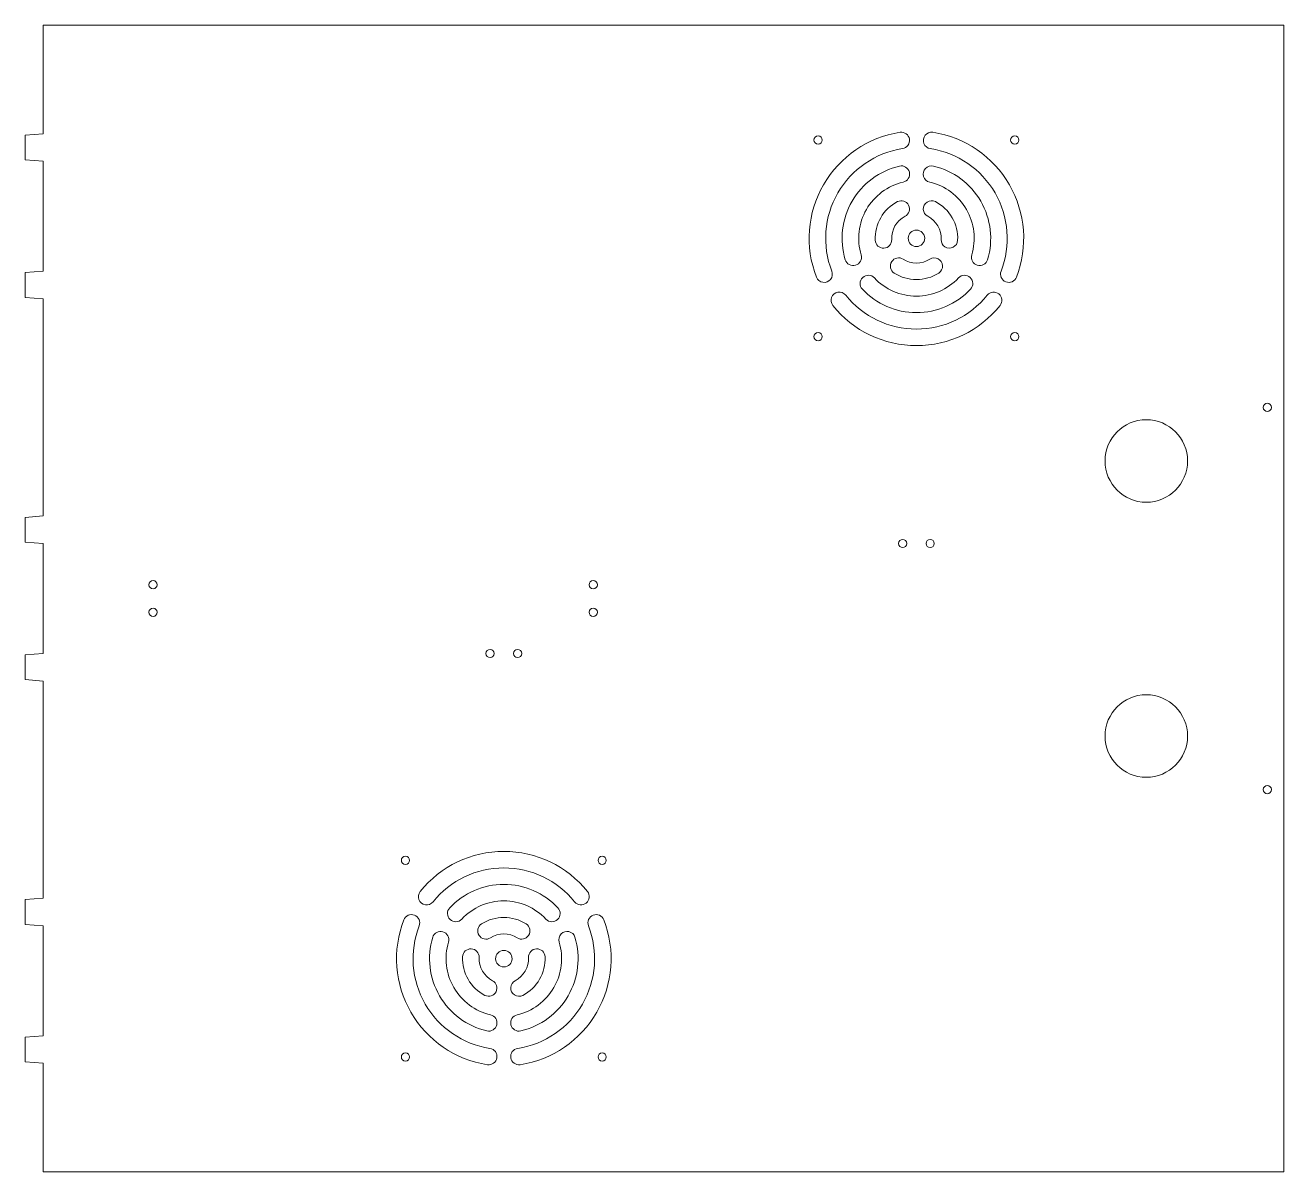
# Model space of a CAD drawing. Header units: millimetres. Extents: x -232 to 226, y -208 to 208.
import ezdxf

# ---------------------------------------------------------------- set-up
doc = ezdxf.new("R2010")
doc.units = ezdxf.units.MM

msp = doc.modelspace()

# ---------------------------------------------------------------- linework, layer by layer
at = {"color": 7, "linetype": 'Continuous', "lineweight": 15}
for p, q in [((-225.53, 208.45), (225.53, 208.45)), ((-225.53, 208.45), (-225.53, 168.97)), ((225.53, 208.45), (225.53, -208.45)), ((-225.53, 168.97), (-232.03, 168.47)), ((-232.03, 159.47), (-232.03, 168.47)), ((-232.03, 159.47), (-225.53, 158.97)), ((-225.53, 158.97), (-225.53, 118.97)), ((-225.53, 118.97), (-232.03, 118.47)), ((-232.03, 109.47), (-232.03, 118.47)), ((-232.03, 109.47), (-225.53, 108.97)), ((-225.53, 108.97), (-225.53, 30)), ((-225.53, 30), (-232.03, 29.5)), ((-232.03, 20.5), (-232.03, 29.5)), ((-232.03, 20.5), (-225.53, 20)), ((-225.53, 20), (-225.53, -20)), ((-225.53, -20), (-232.03, -20.5)), ((-232.03, -29.5), (-232.03, -20.5)), ((-232.03, -29.5), (-225.53, -30)), ((-225.53, -30), (-225.53, -108.97)), ((-225.53, -108.97), (-232.03, -109.47)), ((-232.03, -118.47), (-232.03, -109.47)), ((-232.03, -118.47), (-225.53, -118.97)), ((-225.53, -118.97), (-225.53, -158.97)), ((-225.53, -158.97), (-232.03, -159.47)), ((-232.03, -168.47), (-232.03, -159.47)), ((-232.03, -168.47), (-225.53, -168.97)), ((-225.53, -168.97), (-225.53, -208.45)), ((225.53, -208.45), (-225.53, -208.45))]:
    msp.add_line(p, q, dxfattribs=at)
for centre, radius in [((56.23, 166.7), 1.5), ((127.72, 166.7), 1.5), ((91.97, 130.95), 3), ((56.23, 95.2), 1.5), ((127.72, 95.2), 1.5), ((219.53, 69.48), 1.5), ((175.53, 50), 15), ((86.97, 20), 1.5), ((96.97, 20), 1.5), ((-185.53, 5), 1.5), ((-25.52, 5), 1.5), ((-185.53, -5), 1.5), ((-25.52, -5), 1.5), ((-63.02, -20), 1.5), ((-53.02, -20), 1.5), ((175.53, -50), 15), ((219.53, -69.48), 1.5), ((-93.78, -95.2), 1.5), ((-22.27, -95.2), 1.5), ((-58.02, -130.95), 3), ((-93.78, -166.7), 1.5), ((-22.27, -166.7), 1.5)]:
    msp.add_circle(centre, radius, dxfattribs=at)
for centre, radius, start, end in [((91.97, 130.95), 39, 98.7879, 201.2121), ((86.47, 166.53), 3, 278.7879, 98.7879), ((97.47, 166.53), 3, 81.2121, 261.2121), ((91.97, 130.95), 39, 338.7879, 81.2121), ((91.97, 130.95), 33, 98.7879, 201.2121), ((91.97, 130.95), 33, 338.7879, 81.2121), ((91.97, 130.95), 27, 103.248, 196.752), ((86.47, 154.31), 3, 283.248, 103.248), ((97.47, 154.31), 3, 76.752, 256.752), ((91.97, 130.95), 27, 343.248, 76.752), ((91.97, 130.95), 21, 103.248, 196.752), ((91.97, 130.95), 21, 343.248, 76.752), ((91.97, 130.95), 15, 117.2796, 182.7204), ((86.47, 141.62), 3, 297.2796, 117.2796), ((97.47, 141.62), 3, 62.7204, 242.7204), ((91.97, 130.95), 15, 357.2796, 62.7204), ((91.97, 130.95), 9, 117.2796, 182.7204), ((91.97, 130.95), 9, 357.2796, 62.7204), ((79.99, 130.38), 3, 182.7204, 2.7204), ((103.96, 130.38), 3, 177.2796, 357.2796), ((68.99, 124.03), 3, 196.752, 16.752), ((85.49, 120.85), 3, 57.2796, 237.2796), ((98.46, 120.85), 3, 302.7204, 122.7204), ((114.96, 124.03), 3, 163.248, 343.248), ((58.41, 117.92), 3, 201.2121, 21.2121), ((91.97, 130.95), 9, 237.2796, 302.7204), ((125.54, 117.92), 3, 158.7879, 338.7879), ((74.49, 114.51), 3, 43.248, 223.248), ((91.97, 130.95), 21, 223.248, 316.752), ((91.97, 130.95), 15, 237.2796, 302.7204), ((109.46, 114.51), 3, 316.752, 136.752), ((63.91, 108.4), 3, 38.7879, 218.7879), ((91.97, 130.95), 33, 218.7879, 321.2121), ((91.97, 130.95), 27, 223.248, 316.752), ((120.04, 108.4), 3, 321.2121, 141.2121), ((91.97, 130.95), 39, 218.7879, 321.2121), ((-58.02, -130.95), 39, 38.7879, 141.2121), ((-58.02, -130.95), 33, 38.7879, 141.2121), ((-58.02, -130.95), 27, 43.248, 136.752), ((-86.09, -108.4), 3, 141.2121, 321.2121), ((-29.96, -108.4), 3, 218.7879, 38.7879), ((-75.51, -114.51), 3, 136.752, 316.752), ((-58.02, -130.95), 21, 43.248, 136.752), ((-40.54, -114.51), 3, 223.248, 43.248), ((-58.02, -130.95), 39, 158.7879, 261.2121), ((-91.59, -117.92), 3, 338.7879, 158.7879), ((-64.51, -120.85), 3, 122.7204, 302.7204), ((-58.02, -130.95), 15, 57.2796, 122.7204), ((-51.54, -120.85), 3, 237.2796, 57.2796), ((-58.02, -130.95), 39, 278.7879, 21.2121), ((-24.46, -117.92), 3, 21.2121, 201.2121), ((-58.02, -130.95), 33, 158.7879, 261.2121), ((-58.02, -130.95), 27, 163.248, 256.752), ((-81.01, -124.03), 3, 343.248, 163.248), ((-58.02, -130.95), 9, 57.2796, 122.7204), ((-58.02, -130.95), 33, 278.7879, 21.2121), ((-58.02, -130.95), 27, 283.248, 16.752), ((-35.04, -124.03), 3, 16.752, 196.752), ((-58.02, -130.95), 21, 163.248, 256.752), ((-70.01, -130.38), 3, 357.2796, 177.2796), ((-58.02, -130.95), 21, 283.248, 16.752), ((-46.04, -130.38), 3, 2.7204, 182.7204), ((-58.02, -130.95), 15, 177.2796, 242.7204), ((-58.02, -130.95), 9, 177.2796, 242.7204), ((-58.02, -130.95), 9, 297.2796, 2.7204), ((-58.02, -130.95), 15, 297.2796, 2.7204), ((-63.52, -141.62), 3, 242.7204, 62.7204), ((-52.52, -141.62), 3, 117.2796, 297.2796), ((-63.52, -154.31), 3, 256.752, 76.752), ((-52.52, -154.31), 3, 103.248, 283.248), ((-63.52, -166.53), 3, 261.2121, 81.2121), ((-52.52, -166.53), 3, 98.7879, 278.7879)]:
    msp.add_arc(centre, radius, start, end, dxfattribs=at)

doc.saveas('drawing.dxf')
